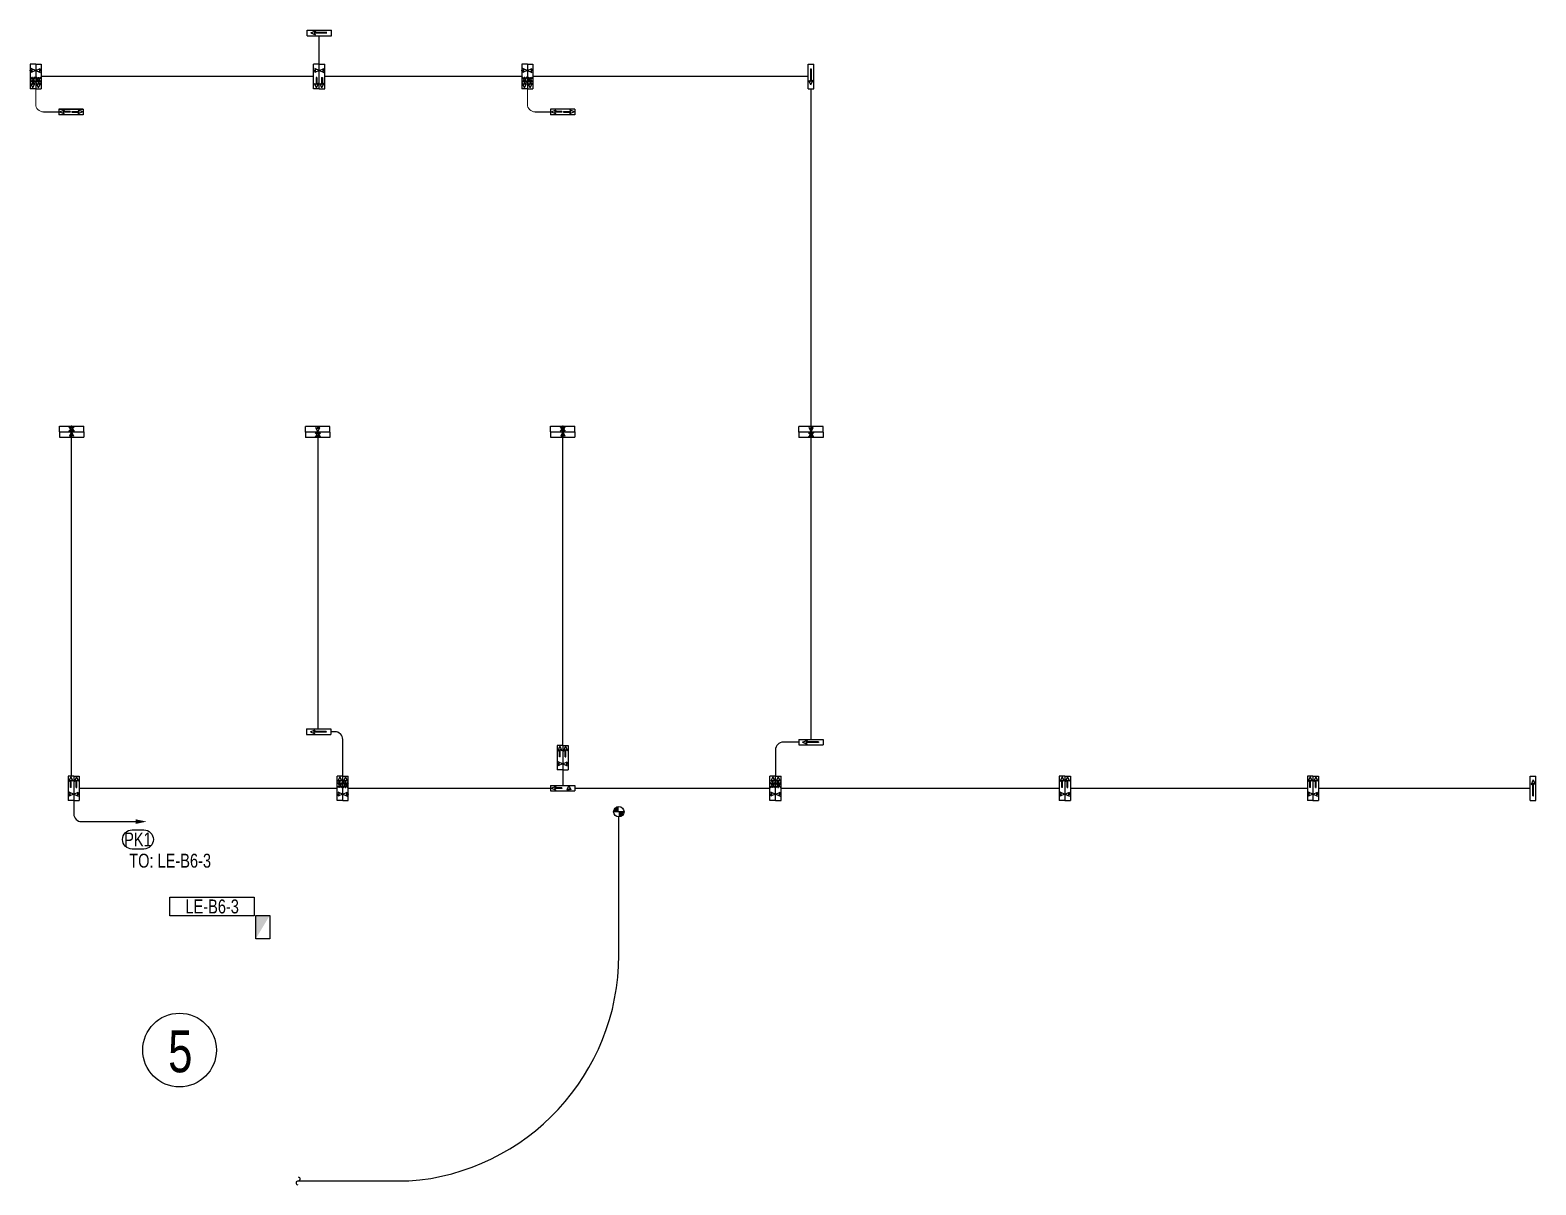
# Model space of a CAD drawing. Header units: millimetres. Extents: x 126793 to 351113, y 148576 to 223196.
# Drawn here: x 253773 to 351113, y 148576 to 223196 of the extents above; entities that cross this region are included whole.
import ezdxf
from ezdxf.enums import TextEntityAlignment as Align

# ---------------------------------------------------------------- set-up
doc = ezdxf.new("R2010")
doc.units = ezdxf.units.MM
doc.header["$LTSCALE"] = 100
doc.linetypes.add('CEN-1', pattern=[24, 20, -2, 0, -2])
for name, color, linetype in [('4', 4, 'Continuous'), ('E-SYM', 2, 'Continuous'), ('E-TEXT', 6, 'Continuous'), ('e-text-box', 7, 'Continuous'), ('e-wire', 4, 'Continuous'), ('e-wire1s', 4, 'CEN-1'), ('Parking-L', 4, 'Continuous'), ('parking-p', 7, 'Continuous')]:
    doc.layers.add(name, color=color, linetype=linetype)
doc.styles.add('돋움', font='')
doc.styles.get('돋움').set_extended_font_data('Dotum')

# ---------------------------------------------------------------- blocks, each defined once
blk = doc.blocks.new('100-33')
at = {"layer": 'E-SYM'}
blk.add_lwpolyline([(-250, -150), (250, -150), (250, 150), (-250, 150)], close=True, dxfattribs=at)
blk.add_solid([(-250, -150), (250, -150), (250, 150), (250, -150)], dxfattribs=at)
blk = doc.blocks.new('A$C7B5454F1')
at = {"layer": 'E-TEXT', "xscale": 3, "yscale": 3, "zscale": 3}
blk.add_blockref('100-33', (-750, 450), dxfattribs=at)
blk = doc.blocks.new('ar')
at = {"layer": '4', "color": 4}
blk.add_lwpolyline([(0, 0, 150, 0, 0), (360, 0, 0, 0, 0)], format="xyseb", dxfattribs=at)

msp = doc.modelspace()

# ---------------------------------------------------------------- hatches: boundary and pattern name
at = {"layer": 'parking-p', "linetype": 'Continuous'}
h = msp.add_hatch(color=2, dxfattribs=at)
h.paths.add_polyline_path([(292165, 172686), (291829, 172686), (291829, 172350, 0.414214)])
h.paths.add_polyline_path([(291829, 173022, 0.414214), (291493, 172686), (291829, 172686)])

# ---------------------------------------------------------------- linework, layer by layer
at = {"color": 1}
msp.add_circle((263434, 157287), 2382, dxfattribs=at)
at = {"layer": 'E-TEXT'}
msp.add_lwpolyline([(260365, 171514), (261123, 171514, -1), (261123, 170278), (260365, 170278, -1), (260365, 171514, -1)], format="xyb", dxfattribs=at)
at = {"layer": 'e-text-box'}
msp.add_lwpolyline([(262816, 167170), (268265, 167170), (268265, 165967), (262816, 165967)], close=True, dxfattribs=at)
at = {"layer": 'e-wire'}
for p, q in [((272102, 220200), (254493, 220200)), ((285557, 220200), (272822, 220200)), ((304066, 220200), (286277, 220200)), ((304246, 219412), (304246, 177365)), ((256594, 173422), (256594, 172550)), ((256954, 174209), (273624, 174209)), ((274344, 174209), (287417, 174209)), ((288992, 174209), (301598, 174209)), ((302318, 174209), (320301, 174209)), ((321021, 174209), (336341, 174209)), ((337061, 174209), (350753, 174209)), ((291829, 163418), (291829, 172350)), ((257094, 172050), (260587, 172050)), ((271088, 148828), (278255, 148828))]:
    msp.add_line(p, q, dxfattribs=at)
at = {"layer": 'e-wire', "lineweight": 0}
for p, q in [((254133, 219412), (254133, 218412)), ((285917, 219412), (285917, 218412))]:
    msp.add_line(p, q, dxfattribs=at)
at = {"layer": 'e-wire', "ltscale": 0.5}
for p, q in [((254633, 217912), (255633, 217912)), ((286417, 217912), (287417, 217912))]:
    msp.add_line(p, q, dxfattribs=at)
at = {"layer": 'e-wire'}
for points in [[(272462, 220987), (272462, 222836)], [(288204, 175397), (288204, 174389)]]:
    msp.add_lwpolyline(points, dxfattribs=at)
for points in [[(273984, 174997), (273984, 177360, 0.414214), (273484, 177860), (273208, 177860)], [(303458, 177185), (302458, 177185, 0.414214), (301958, 176685), (301958, 174997)]]:
    msp.add_lwpolyline(points, format="xyb", dxfattribs=at)
at = {"layer": 'e-wire', "lineweight": 0}
for centre in [(254633, 218412), (286417, 218412)]:
    msp.add_arc(centre, 500, 180, 270, dxfattribs=at)
at = {"layer": 'e-wire'}
for centre, radius, start, end in [((257094, 172550), 500, 180, 270), ((277201, 163418), 14628, 274.13107, 0.00002), ((271104, 148953), 126, 262.66382, 82.66382), ((271088, 148702), 126, 82.66382, 262.66382)]:
    msp.add_arc(centre, radius, start, end, dxfattribs=at)
at = {"layer": 'Parking-L'}
for p, q in [((256451, 174997), (256451, 197233)), ((272370, 196861), (272370, 178040)), ((288204, 176972), (288204, 197233))]:
    msp.add_line(p, q, dxfattribs=at)
at = {"layer": 'parking-p', "color": 2, "linetype": 'Continuous'}
for p, q in [((271674, 222836), (271674, 223196)), ((271674, 223196), (273249, 223196)), ((271931, 223016), (272212, 223145)), ((271931, 223016), (272212, 222887)), ((272212, 223145), (272134, 223038)), ((272959, 223038), (272134, 223038)), ((272212, 222887), (272134, 222993)), ((272959, 222993), (272134, 222993)), ((273249, 222836), (273249, 223196)), ((271674, 222836), (273249, 222836)), ((253773, 220987), (253773, 219412)), ((253773, 220987), (253773, 219412)), ((254133, 220987), (253773, 220987)), ((253773, 220987), (253773, 219412)), ((254133, 220987), (254133, 219412)), ((254133, 220987), (254493, 220987)), ((254133, 220987), (254133, 219412)), ((254133, 220987), (254133, 219412)), ((254133, 220987), (254133, 219412)), ((254493, 220987), (254493, 219412)), ((254493, 220987), (254493, 219412)), ((254493, 220987), (254493, 219412)), ((272102, 219412), (272102, 220987)), ((272102, 219412), (272102, 220987)), ((272102, 219412), (272102, 220987)), ((272462, 220987), (272102, 220987)), ((272462, 219412), (272462, 220987)), ((272462, 219412), (272462, 220987)), ((272462, 219412), (272462, 220987)), ((272462, 219412), (272462, 220987)), ((272462, 220987), (272822, 220987)), ((272822, 219412), (272822, 220987)), ((272822, 219412), (272822, 220987)), ((272822, 219412), (272822, 220987)), ((285557, 220987), (285557, 219412)), ((285557, 220987), (285557, 219412)), ((285917, 220987), (285557, 220987)), ((285557, 220987), (285557, 219412)), ((285917, 220987), (285917, 219412)), ((285917, 220987), (285917, 219412)), ((285917, 220987), (285917, 219412)), ((285917, 220987), (286277, 220987)), ((285917, 220987), (285917, 219412)), ((286277, 220987), (286277, 219412)), ((286277, 220987), (286277, 219412)), ((286277, 220987), (286277, 219412)), ((304066, 219412), (304066, 220987)), ((304066, 220987), (304426, 220987)), ((304426, 219412), (304426, 220987)), ((253783, 220571), (253783, 220616)), ((253783, 220616), (253918, 220616)), ((253783, 220571), (253918, 220571)), ((254122, 220593), (253840, 220722)), ((253840, 220722), (253918, 220616)), ((254122, 220593), (253840, 220465)), ((253840, 220465), (253918, 220571)), ((253976, 220144), (253931, 220144)), ((253931, 220144), (253931, 220048)), ((253976, 220144), (253976, 220048)), ((254145, 220593), (254427, 220722)), ((254145, 220593), (254427, 220465)), ((254291, 220144), (254336, 220144)), ((254291, 220144), (254291, 220048)), ((254336, 220144), (254336, 220048)), ((254427, 220722), (254348, 220616)), ((254484, 220616), (254348, 220616)), ((254427, 220465), (254348, 220571)), ((254484, 220571), (254348, 220571)), ((254484, 220571), (254484, 220616)), ((272112, 220571), (272112, 220616)), ((272112, 220616), (272247, 220616)), ((272112, 220571), (272247, 220571)), ((272450, 220593), (272169, 220722)), ((272169, 220722), (272247, 220616)), ((272450, 220593), (272169, 220465)), ((272169, 220465), (272247, 220571)), ((272304, 220144), (272259, 220144)), ((272259, 220144), (272259, 219672)), ((272304, 220144), (272304, 219672)), ((272474, 220593), (272755, 220722)), ((272474, 220593), (272755, 220465)), ((272619, 220144), (272664, 220144)), ((272619, 220144), (272619, 219672)), ((272664, 220144), (272664, 219672)), ((272755, 220722), (272677, 220616)), ((272812, 220616), (272677, 220616)), ((272755, 220465), (272677, 220571)), ((272812, 220571), (272677, 220571)), ((272812, 220571), (272812, 220616)), ((285566, 220571), (285566, 220616)), ((285566, 220616), (285701, 220616)), ((285566, 220571), (285701, 220571)), ((285905, 220593), (285623, 220722)), ((285623, 220722), (285701, 220616)), ((285905, 220593), (285623, 220465)), ((285623, 220465), (285701, 220571)), ((285759, 220144), (285714, 220144)), ((285714, 220144), (285714, 220048)), ((285759, 220144), (285759, 220048)), ((285928, 220593), (286210, 220722)), ((285928, 220593), (286210, 220465)), ((286074, 220144), (286119, 220144)), ((286074, 220144), (286074, 220048)), ((286119, 220144), (286119, 220048)), ((286210, 220722), (286132, 220616)), ((286267, 220616), (286132, 220616)), ((286210, 220465), (286132, 220571)), ((286267, 220571), (286132, 220571)), ((286267, 220571), (286267, 220616)), ((304223, 220696), (304268, 220696)), ((304223, 220696), (304223, 219872)), ((304268, 220696), (304268, 219872)), ((254133, 219412), (253773, 219412)), ((253953, 219468), (253825, 219750)), ((253825, 219750), (253931, 219672)), ((253931, 219939), (253931, 219672)), ((253953, 219468), (254082, 219750)), ((253976, 219939), (253976, 219672)), ((254082, 219750), (253976, 219672)), ((254133, 219412), (254493, 219412)), ((254313, 219468), (254185, 219750)), ((254185, 219750), (254291, 219672)), ((254291, 219939), (254291, 219672)), ((254313, 219468), (254442, 219750)), ((254336, 219939), (254336, 219672)), ((254442, 219750), (254336, 219672)), ((272462, 219412), (272102, 219412)), ((272282, 219468), (272153, 219750)), ((272153, 219750), (272259, 219672)), ((272282, 219468), (272411, 219750)), ((272411, 219750), (272304, 219672)), ((272462, 219412), (272822, 219412)), ((272642, 219468), (272513, 219750)), ((272513, 219750), (272619, 219672)), ((272642, 219468), (272771, 219750)), ((272771, 219750), (272664, 219672)), ((285917, 219412), (285557, 219412)), ((285737, 219468), (285608, 219750)), ((285608, 219750), (285714, 219672)), ((285714, 219939), (285714, 219672)), ((285737, 219468), (285865, 219750)), ((285759, 219939), (285759, 219672)), ((285865, 219750), (285759, 219672)), ((285917, 219412), (286277, 219412)), ((286097, 219468), (285968, 219750)), ((285968, 219750), (286074, 219672)), ((286074, 219939), (286074, 219672)), ((286097, 219468), (286225, 219750)), ((286119, 219939), (286119, 219672)), ((286225, 219750), (286119, 219672)), ((304066, 219412), (304426, 219412)), ((304246, 219668), (304117, 219950)), ((304117, 219950), (304223, 219872)), ((304246, 219668), (304374, 219950)), ((304374, 219950), (304268, 219872)), ((257208, 218092), (255633, 218092)), ((257208, 218092), (255633, 218092)), ((255633, 218092), (255633, 217732)), ((255633, 218092), (257208, 218092)), ((257208, 218092), (257208, 217732)), ((288992, 218092), (287417, 218092)), ((288992, 218092), (287417, 218092)), ((287417, 218092), (287417, 217732)), ((288992, 218092), (288992, 217732)), ((257208, 217732), (255633, 217732)), ((257208, 217732), (255633, 217732)), ((257208, 217732), (255633, 217732)), ((255690, 217912), (255971, 218041)), ((255690, 217912), (255971, 217783)), ((255971, 218041), (255893, 217935)), ((256365, 217935), (255893, 217935)), ((255971, 217783), (255893, 217890)), ((256365, 217890), (255893, 217890)), ((256365, 217935), (256365, 217890)), ((256477, 217935), (256477, 217890)), ((256477, 217935), (256949, 217935)), ((256477, 217890), (256949, 217890)), ((257152, 217912), (256871, 218041)), ((256871, 218041), (256949, 217935)), ((257152, 217912), (256871, 217783)), ((256871, 217783), (256949, 217890)), ((288992, 217732), (287417, 217732)), ((288992, 217732), (287417, 217732)), ((288992, 217732), (287417, 217732)), ((287473, 217912), (287754, 218041)), ((287473, 217912), (287754, 217783)), ((287754, 218041), (287676, 217935)), ((288148, 217935), (287676, 217935)), ((287754, 217783), (287676, 217890)), ((288148, 217890), (287676, 217890)), ((288148, 217935), (288148, 217890)), ((288260, 217935), (288260, 217890)), ((288260, 217935), (288732, 217935)), ((288260, 217890), (288732, 217890)), ((288935, 217912), (288654, 218041)), ((288654, 218041), (288732, 217935)), ((288935, 217912), (288654, 217783)), ((288654, 217783), (288732, 217890)), ((255664, 197605), (257239, 197605)), ((255664, 197605), (257239, 197605)), ((255664, 197245), (255664, 197605)), ((255664, 197605), (257239, 197605)), ((257239, 197245), (257239, 197605)), ((287417, 197605), (288992, 197605)), ((287417, 197605), (288992, 197605)), ((287417, 197245), (287417, 197605)), ((287417, 197605), (288992, 197605)), ((288992, 197245), (288992, 197605)), ((255664, 197245), (257239, 197245)), ((255664, 197245), (255664, 196885)), ((255664, 197245), (257239, 197245)), ((255664, 197245), (257239, 197245)), ((255664, 197245), (257239, 197245)), ((255664, 196885), (257239, 196885)), ((255664, 196885), (257239, 196885)), ((255664, 196885), (257239, 196885)), ((256451, 197256), (256322, 197538)), ((256322, 197538), (256429, 197460)), ((256451, 197233), (256322, 196951)), ((256322, 196951), (256429, 197030)), ((256474, 197595), (256429, 197595)), ((256429, 197595), (256429, 197460)), ((256429, 196895), (256429, 197030)), ((256474, 196895), (256429, 196895)), ((256451, 197256), (256580, 197538)), ((256451, 197233), (256580, 196951)), ((256474, 197595), (256474, 197460)), ((256580, 197538), (256474, 197460)), ((256580, 196951), (256474, 197030)), ((256474, 196895), (256474, 197030)), ((257239, 197245), (257239, 196885)), ((273158, 197581), (271583, 197581)), ((273158, 197581), (271583, 197581)), ((273158, 197581), (271583, 197581)), ((271583, 197221), (271583, 197581)), ((273158, 197221), (271583, 197221)), ((273158, 197221), (271583, 197221)), ((273158, 197221), (271583, 197221)), ((273158, 197221), (271583, 197221)), ((271583, 197221), (271583, 196861)), ((273158, 196861), (271583, 196861)), ((273158, 196861), (271583, 196861)), ((273158, 196861), (271583, 196861)), ((272370, 197233), (272242, 197515)), ((272242, 197515), (272348, 197436)), ((272370, 197209), (272242, 196928)), ((272242, 196928), (272348, 197006)), ((272348, 197571), (272393, 197571)), ((272348, 197571), (272348, 197436)), ((272348, 196871), (272348, 197006)), ((272348, 196871), (272393, 196871)), ((272370, 197233), (272499, 197515)), ((272370, 197209), (272499, 196928)), ((272393, 197571), (272393, 197436)), ((272499, 197515), (272393, 197436)), ((272499, 196928), (272393, 197006)), ((272393, 196871), (272393, 197006)), ((273158, 197221), (273158, 197581)), ((273158, 197221), (273158, 196861)), ((287417, 197245), (288992, 197245)), ((287417, 197245), (287417, 196885)), ((287417, 197245), (288992, 197245)), ((287417, 197245), (288992, 197245)), ((287417, 197245), (288992, 197245)), ((287417, 196885), (288992, 196885)), ((287417, 196885), (288992, 196885)), ((287417, 196885), (288992, 196885)), ((288204, 197256), (288075, 197538)), ((288075, 197538), (288182, 197460)), ((288204, 197233), (288075, 196951)), ((288075, 196951), (288182, 197030)), ((288227, 197595), (288182, 197595)), ((288182, 197595), (288182, 197460)), ((288182, 196895), (288182, 197030)), ((288227, 196895), (288182, 196895)), ((288204, 197256), (288333, 197538)), ((288204, 197233), (288333, 196951)), ((288227, 197595), (288227, 197460)), ((288333, 197538), (288227, 197460)), ((288333, 196951), (288227, 197030)), ((288227, 196895), (288227, 197030)), ((288992, 197245), (288992, 196885)), ((305047, 197581), (303472, 197581)), ((305047, 197581), (303472, 197581)), ((305047, 197581), (303472, 197581)), ((303472, 197221), (303472, 197581)), ((305047, 197221), (303472, 197221)), ((305047, 197221), (303472, 197221)), ((305047, 197221), (303472, 197221)), ((305047, 197221), (303472, 197221)), ((303472, 197221), (303472, 196861)), ((305047, 196861), (303472, 196861)), ((305047, 196861), (303472, 196861)), ((305047, 196861), (303472, 196861)), ((304259, 197233), (304130, 197515)), ((304130, 197515), (304237, 197436)), ((304259, 197209), (304130, 196928)), ((304130, 196928), (304237, 197006)), ((304237, 197571), (304282, 197571)), ((304237, 197571), (304237, 197436)), ((304237, 196871), (304237, 197006)), ((304237, 196871), (304282, 196871)), ((304259, 197233), (304388, 197515)), ((304259, 197209), (304388, 196928)), ((304282, 197571), (304282, 197436)), ((304388, 197515), (304282, 197436)), ((304388, 196928), (304282, 197006)), ((304282, 196871), (304282, 197006)), ((305047, 197221), (305047, 197581)), ((305047, 197221), (305047, 196861)), ((271633, 178040), (273208, 178040)), ((271633, 178040), (273208, 178040)), ((271633, 178040), (271633, 177680)), ((271633, 177680), (273208, 177680)), ((271890, 177860), (272171, 177988)), ((271890, 177860), (272171, 177731)), ((272171, 177988), (272093, 177882)), ((272918, 177882), (272093, 177882)), ((272171, 177731), (272093, 177837)), ((272918, 177837), (272093, 177837)), ((272918, 177882), (272918, 177837)), ((273208, 178040), (273208, 177680)), ((303458, 177365), (305033, 177365)), ((303458, 177365), (305033, 177365)), ((303458, 177365), (303458, 177005)), ((303714, 177185), (303996, 177314)), ((303714, 177185), (303996, 177056)), ((303996, 177314), (303918, 177208)), ((304742, 177208), (303918, 177208)), ((303996, 177056), (303918, 177163)), ((304742, 177163), (303918, 177163)), ((304742, 177208), (304742, 177163)), ((305033, 177365), (305033, 177005)), ((287844, 176972), (287844, 175397)), ((287844, 176972), (287844, 175397)), ((288204, 176972), (287844, 176972)), ((287844, 176972), (287844, 175397)), ((288024, 176915), (287895, 176634)), ((287895, 176634), (288002, 176712)), ((288002, 176240), (288002, 176712)), ((288047, 176240), (288002, 176240)), ((288024, 176915), (288153, 176634)), ((288153, 176634), (288047, 176712)), ((288047, 176240), (288047, 176712)), ((288204, 176972), (288204, 175397)), ((288204, 176972), (288204, 175397)), ((288204, 176972), (288204, 175397)), ((288204, 176972), (288564, 176972)), ((288204, 176972), (288204, 175397)), ((288384, 176915), (288255, 176634)), ((288255, 176634), (288362, 176712)), ((288362, 176240), (288362, 176712)), ((288362, 176240), (288407, 176240)), ((288384, 176915), (288513, 176634)), ((288513, 176634), (288407, 176712)), ((288407, 176240), (288407, 176712)), ((288564, 176972), (288564, 175397)), ((288564, 176972), (288564, 175397)), ((288564, 176972), (288564, 175397)), ((303458, 177005), (305033, 177005)), ((288204, 175397), (287844, 175397)), ((287854, 175813), (287854, 175768)), ((287854, 175813), (287989, 175813)), ((287854, 175768), (287989, 175768)), ((288192, 175790), (287911, 175919)), ((287911, 175919), (287989, 175813)), ((288192, 175790), (287911, 175662)), ((287911, 175662), (287989, 175768)), ((288204, 175397), (288564, 175397)), ((288216, 175790), (288497, 175919)), ((288216, 175790), (288497, 175662)), ((288497, 175919), (288419, 175813)), ((288554, 175813), (288419, 175813)), ((288497, 175662), (288419, 175768)), ((288554, 175768), (288419, 175768)), ((288554, 175813), (288554, 175768)), ((256234, 174997), (256234, 173422)), ((256234, 174997), (256234, 173422)), ((256594, 174997), (256234, 174997)), ((256234, 174997), (256234, 173422)), ((256414, 174940), (256285, 174659)), ((256285, 174659), (256391, 174737)), ((256391, 174265), (256391, 174737)), ((256436, 174265), (256391, 174265)), ((256414, 174940), (256542, 174659)), ((256542, 174659), (256436, 174737)), ((256436, 174265), (256436, 174737)), ((256594, 174997), (256594, 173422)), ((256594, 174997), (256594, 173422)), ((256594, 174997), (256594, 173422)), ((256594, 174997), (256954, 174997)), ((256594, 174997), (256594, 173422)), ((256774, 174940), (256645, 174659)), ((256645, 174659), (256751, 174737)), ((256751, 174265), (256751, 174737)), ((256751, 174265), (256796, 174265)), ((256774, 174940), (256902, 174659)), ((256902, 174659), (256796, 174737)), ((256796, 174265), (256796, 174737)), ((256954, 174997), (256954, 173422)), ((256954, 174997), (256954, 173422)), ((256954, 174997), (256954, 173422)), ((273624, 173422), (273624, 174997)), ((273624, 173422), (273624, 174997)), ((273624, 173422), (273624, 174997)), ((273984, 174997), (273624, 174997)), ((273804, 174940), (273675, 174659)), ((273675, 174659), (273781, 174737)), ((273781, 174469), (273781, 174737)), ((273781, 174265), (273781, 174361)), ((273826, 174265), (273781, 174265)), ((273804, 174940), (273932, 174659)), ((273932, 174659), (273826, 174737)), ((273826, 174469), (273826, 174737)), ((273826, 174265), (273826, 174361)), ((273984, 173422), (273984, 174997)), ((273984, 173422), (273984, 174997)), ((273984, 174997), (274344, 174997)), ((273984, 173422), (273984, 174997)), ((273984, 173422), (273984, 174997)), ((274164, 174940), (274035, 174659)), ((274035, 174659), (274141, 174737)), ((274141, 174469), (274141, 174737)), ((274141, 174265), (274141, 174361)), ((274141, 174265), (274186, 174265)), ((274164, 174940), (274292, 174659)), ((274292, 174659), (274186, 174737)), ((274186, 174469), (274186, 174737)), ((274186, 174265), (274186, 174361)), ((274344, 173422), (274344, 174997)), ((274344, 173422), (274344, 174997)), ((274344, 173422), (274344, 174997)), ((287417, 174389), (288992, 174389)), ((287417, 174389), (287417, 174029)), ((287417, 174389), (288992, 174389)), ((287473, 174209), (287754, 174338)), ((287754, 174338), (287676, 174232)), ((288598, 174377), (288469, 174096)), ((288598, 174377), (288726, 174096)), ((288992, 174389), (288992, 174029)), ((301598, 173422), (301598, 174997)), ((301598, 173422), (301598, 174997)), ((301598, 173422), (301598, 174997)), ((301958, 174997), (301598, 174997)), ((301778, 174940), (301649, 174659)), ((301649, 174659), (301756, 174737)), ((301756, 174469), (301756, 174737)), ((301756, 174265), (301756, 174361)), ((301801, 174265), (301756, 174265)), ((301778, 174940), (301907, 174659)), ((301907, 174659), (301801, 174737)), ((301801, 174469), (301801, 174737)), ((301801, 174265), (301801, 174361)), ((301958, 173422), (301958, 174997)), ((301958, 173422), (301958, 174997)), ((301958, 174997), (302318, 174997)), ((301958, 173422), (301958, 174997)), ((301958, 173422), (301958, 174997)), ((302138, 174940), (302009, 174659)), ((302009, 174659), (302116, 174737)), ((302116, 174469), (302116, 174737)), ((302116, 174265), (302116, 174361)), ((302116, 174265), (302161, 174265)), ((302138, 174940), (302267, 174659)), ((302267, 174659), (302161, 174737)), ((302161, 174469), (302161, 174737)), ((302161, 174265), (302161, 174361)), ((302318, 173422), (302318, 174997)), ((302318, 173422), (302318, 174997)), ((302318, 173422), (302318, 174997)), ((320301, 174997), (320301, 173422)), ((320301, 174997), (320301, 173422)), ((320661, 174997), (320301, 174997)), ((320301, 174997), (320301, 173422)), ((320481, 174940), (320352, 174659)), ((320352, 174659), (320459, 174737)), ((320459, 174265), (320459, 174737)), ((320504, 174265), (320459, 174265)), ((320481, 174940), (320610, 174659)), ((320610, 174659), (320504, 174737)), ((320504, 174265), (320504, 174737)), ((320661, 174997), (320661, 173422)), ((320661, 174997), (320661, 173422)), ((320661, 174997), (320661, 173422)), ((320661, 174997), (321021, 174997)), ((320661, 174997), (320661, 173422)), ((320841, 174940), (320712, 174659)), ((320712, 174659), (320819, 174737)), ((320819, 174265), (320819, 174737)), ((320819, 174265), (320864, 174265)), ((320841, 174940), (320970, 174659)), ((320970, 174659), (320864, 174737)), ((320864, 174265), (320864, 174737)), ((321021, 174997), (321021, 173422)), ((321021, 174997), (321021, 173422)), ((321021, 174997), (321021, 173422)), ((336341, 174997), (336341, 173422)), ((336341, 174997), (336341, 173422)), ((336701, 174997), (336341, 174997)), ((336341, 174997), (336341, 173422)), ((336521, 174940), (336392, 174659)), ((336392, 174659), (336498, 174737)), ((336498, 174265), (336498, 174737)), ((336543, 174265), (336498, 174265)), ((336521, 174940), (336650, 174659)), ((336650, 174659), (336543, 174737)), ((336543, 174265), (336543, 174737)), ((336701, 174997), (336701, 173422)), ((336701, 174997), (336701, 173422)), ((336701, 174997), (336701, 173422)), ((336701, 174997), (337061, 174997)), ((336701, 174997), (336701, 173422)), ((336701, 174997), (337061, 174997)), ((336881, 174940), (336752, 174659)), ((336752, 174659), (336858, 174737)), ((336858, 174265), (336858, 174737)), ((336858, 174265), (336903, 174265)), ((336881, 174940), (337010, 174659)), ((337010, 174659), (336903, 174737)), ((336903, 174265), (336903, 174737)), ((337061, 174997), (337061, 173422)), ((337061, 174997), (337061, 173422)), ((337061, 174997), (337061, 173422)), ((350753, 173422), (350753, 174997)), ((350753, 173422), (350753, 174997)), ((350753, 174997), (351113, 174997)), ((350933, 174740), (350805, 174459)), ((350805, 174459), (350911, 174537)), ((350911, 173712), (350911, 174537)), ((350933, 174740), (351062, 174459)), ((351062, 174459), (350956, 174537)), ((350956, 173712), (350956, 174537)), ((351113, 173422), (351113, 174997)), ((256594, 173422), (256234, 173422)), ((256244, 173838), (256244, 173793)), ((256244, 173838), (256379, 173838)), ((256244, 173793), (256379, 173793)), ((256582, 173815), (256300, 173944)), ((256300, 173944), (256379, 173838)), ((256582, 173815), (256300, 173687)), ((256300, 173687), (256379, 173793)), ((256594, 173422), (256954, 173422)), ((256606, 173815), (256887, 173944)), ((256606, 173815), (256887, 173687)), ((256887, 173944), (256809, 173838)), ((256944, 173838), (256809, 173838)), ((256887, 173687), (256809, 173793)), ((256944, 173793), (256809, 173793)), ((256944, 173838), (256944, 173793)), ((273984, 173422), (273624, 173422)), ((273633, 173838), (273633, 173793)), ((273633, 173838), (273768, 173838)), ((273633, 173793), (273768, 173793)), ((273972, 173815), (273690, 173944)), ((273690, 173944), (273768, 173838)), ((273972, 173815), (273690, 173687)), ((273690, 173687), (273768, 173793)), ((273984, 173422), (274344, 173422)), ((273995, 173815), (274277, 173944)), ((273995, 173815), (274277, 173687)), ((274277, 173944), (274199, 173838)), ((274334, 173838), (274199, 173838)), ((274277, 173687), (274199, 173793)), ((274334, 173793), (274199, 173793)), ((274334, 173838), (274334, 173793)), ((287417, 174029), (288992, 174029)), ((287417, 174029), (288992, 174029)), ((287417, 174029), (288992, 174029)), ((287473, 174209), (287754, 174080)), ((288148, 174232), (287676, 174232)), ((287754, 174080), (287676, 174187)), ((288148, 174187), (287676, 174187)), ((288148, 174232), (288148, 174187)), ((288469, 174096), (288575, 174174)), ((288575, 174039), (288575, 174174)), ((288575, 174039), (288620, 174039)), ((288726, 174096), (288620, 174174)), ((288620, 174039), (288620, 174174)), ((301958, 173422), (301598, 173422)), ((301608, 173838), (301608, 173793)), ((301608, 173838), (301743, 173838)), ((301608, 173793), (301743, 173793)), ((301946, 173815), (301665, 173944)), ((301665, 173944), (301743, 173838)), ((301946, 173815), (301665, 173687)), ((301665, 173687), (301743, 173793)), ((301958, 173422), (302318, 173422)), ((301970, 173815), (302251, 173944)), ((301970, 173815), (302251, 173687)), ((302251, 173944), (302173, 173838)), ((302308, 173838), (302173, 173838)), ((302251, 173687), (302173, 173793)), ((302308, 173793), (302173, 173793)), ((302308, 173838), (302308, 173793)), ((320661, 173422), (320301, 173422)), ((320311, 173838), (320311, 173793)), ((320311, 173838), (320446, 173838)), ((320311, 173793), (320446, 173793)), ((320649, 173815), (320368, 173944)), ((320368, 173944), (320446, 173838)), ((320649, 173815), (320368, 173687)), ((320368, 173687), (320446, 173793)), ((320661, 173422), (321021, 173422)), ((320673, 173815), (320955, 173944)), ((320673, 173815), (320955, 173687)), ((320955, 173944), (320876, 173838)), ((321011, 173838), (320876, 173838)), ((320955, 173687), (320876, 173793)), ((321011, 173793), (320876, 173793)), ((321011, 173838), (321011, 173793)), ((336701, 173422), (336341, 173422)), ((336351, 173838), (336351, 173793)), ((336351, 173838), (336486, 173838)), ((336351, 173793), (336486, 173793)), ((336689, 173815), (336408, 173944)), ((336408, 173944), (336486, 173838)), ((336689, 173815), (336408, 173687)), ((336408, 173687), (336486, 173793)), ((336701, 173422), (337061, 173422)), ((336713, 173815), (336994, 173944)), ((336713, 173815), (336994, 173687)), ((336994, 173944), (336916, 173838)), ((337051, 173838), (336916, 173838)), ((336994, 173687), (336916, 173793)), ((337051, 173793), (336916, 173793)), ((337051, 173838), (337051, 173793)), ((350753, 173422), (351113, 173422)), ((350911, 173712), (350956, 173712)), ((292165, 172686), (291493, 172686))]:
    msp.add_line(p, q, dxfattribs=at)
for points in [[(253819, 220160), (253788, 220128)], [(253788, 220128), (253922, 219994)], [(253788, 219860), (253922, 219994)], [(253819, 220160), (253953, 220026)], [(253953, 220026), (254088, 220160)], [(253985, 219994), (254119, 220128)], [(253985, 219994), (254119, 219860)], [(254119, 220128), (254088, 220160)], [(254148, 220128), (254179, 220160)], [(254282, 219994), (254148, 220128)], [(254282, 219994), (254148, 219860)], [(254313, 220026), (254179, 220160)], [(254448, 220160), (254313, 220026)], [(254479, 220128), (254345, 219994)], [(254479, 219860), (254345, 219994)], [(254448, 220160), (254479, 220128)], [(285602, 220160), (285571, 220128)], [(285571, 220128), (285705, 219994)], [(285571, 219860), (285705, 219994)], [(285602, 220160), (285737, 220026)], [(285737, 220026), (285871, 220160)], [(285768, 219994), (285902, 220128)], [(285768, 219994), (285902, 219860)], [(285902, 220128), (285871, 220160)], [(285931, 220128), (285962, 220160)], [(286065, 219994), (285931, 220128)], [(286065, 219994), (285931, 219860)], [(286097, 220026), (285962, 220160)], [(286231, 220160), (286097, 220026)], [(286262, 220128), (286128, 219994)], [(286262, 219860), (286128, 219994)], [(286231, 220160), (286262, 220128)], [(253788, 219860), (253819, 219828)], [(253819, 219828), (253953, 219962)], [(253953, 219962), (254088, 219828)], [(254088, 219828), (254119, 219860)], [(254179, 219828), (254148, 219860)], [(254313, 219962), (254179, 219828)], [(254448, 219828), (254313, 219962)], [(254479, 219860), (254448, 219828)], [(285571, 219860), (285602, 219828)], [(285602, 219828), (285737, 219962)], [(285737, 219962), (285871, 219828)], [(285871, 219828), (285902, 219860)], [(285962, 219828), (285931, 219860)], [(286097, 219962), (285962, 219828)], [(286231, 219828), (286097, 219962)], [(286262, 219860), (286231, 219828)], [(256286, 197559), (256317, 197591)], [(256286, 197559), (256420, 197425)], [(256420, 197425), (256286, 197291)], [(256317, 197259), (256286, 197291)], [(256317, 197591), (256452, 197457)], [(256452, 197393), (256317, 197259)], [(256586, 197591), (256452, 197457)], [(256452, 197393), (256586, 197259)], [(256617, 197559), (256483, 197425)], [(256483, 197425), (256617, 197291)], [(256586, 197591), (256617, 197559)], [(256617, 197291), (256586, 197259)], [(272204, 197175), (272236, 197207)], [(272338, 197041), (272204, 197175)], [(272204, 196907), (272338, 197041)], [(272236, 196875), (272204, 196907)], [(272370, 197073), (272236, 197207)], [(272236, 196875), (272370, 197009)], [(272370, 197073), (272504, 197207)], [(272504, 196875), (272370, 197009)], [(272402, 197041), (272536, 197175)], [(272536, 196907), (272402, 197041)], [(272504, 197207), (272536, 197175)], [(272536, 196907), (272504, 196875)], [(288039, 197559), (288070, 197591)], [(288039, 197559), (288173, 197425)], [(288173, 197425), (288039, 197291)], [(288070, 197259), (288039, 197291)], [(288070, 197591), (288204, 197457)], [(288204, 197393), (288070, 197259)], [(288339, 197591), (288204, 197457)], [(288204, 197393), (288339, 197259)], [(288370, 197559), (288236, 197425)], [(288236, 197425), (288370, 197291)], [(288339, 197591), (288370, 197559)], [(288370, 197291), (288339, 197259)], [(304093, 197175), (304125, 197207)], [(304227, 197041), (304093, 197175)], [(304093, 196907), (304227, 197041)], [(304125, 196875), (304093, 196907)], [(304259, 197073), (304125, 197207)], [(304125, 196875), (304259, 197009)], [(304259, 197073), (304393, 197207)], [(304393, 196875), (304259, 197009)], [(304290, 197041), (304425, 197175)], [(304425, 196907), (304290, 197041)], [(304393, 197207), (304425, 197175)], [(304425, 196907), (304393, 196875)], [(273638, 174549), (273669, 174581)], [(273638, 174549), (273772, 174415)], [(273638, 174281), (273772, 174415)], [(273669, 174249), (273638, 174281)], [(273669, 174581), (273804, 174447)], [(273669, 174249), (273804, 174383)], [(273804, 174447), (273938, 174581)], [(273804, 174383), (273938, 174249)], [(273835, 174415), (273969, 174549)], [(273835, 174415), (273969, 174281)], [(273938, 174581), (273969, 174549)], [(273969, 174281), (273938, 174249)], [(274029, 174581), (273998, 174549)], [(274132, 174415), (273998, 174549)], [(274132, 174415), (273998, 174281)], [(273998, 174281), (274029, 174249)], [(274164, 174447), (274029, 174581)], [(274164, 174383), (274029, 174249)], [(274298, 174581), (274164, 174447)], [(274298, 174249), (274164, 174383)], [(274329, 174549), (274195, 174415)], [(274329, 174281), (274195, 174415)], [(274329, 174549), (274298, 174581)], [(274298, 174249), (274329, 174281)], [(301612, 174549), (301644, 174581)], [(301612, 174549), (301746, 174415)], [(301612, 174281), (301746, 174415)], [(301644, 174249), (301612, 174281)], [(301644, 174581), (301778, 174447)], [(301644, 174249), (301778, 174383)], [(301778, 174447), (301912, 174581)], [(301778, 174383), (301912, 174249)], [(301810, 174415), (301944, 174549)], [(301810, 174415), (301944, 174281)], [(301912, 174581), (301944, 174549)], [(301944, 174281), (301912, 174249)], [(302004, 174581), (301972, 174549)], [(302106, 174415), (301972, 174549)], [(302106, 174415), (301972, 174281)], [(301972, 174281), (302004, 174249)], [(302138, 174447), (302004, 174581)], [(302138, 174383), (302004, 174249)], [(302272, 174581), (302138, 174447)], [(302272, 174249), (302138, 174383)], [(302304, 174549), (302170, 174415)], [(302304, 174281), (302170, 174415)], [(302304, 174549), (302272, 174581)], [(302272, 174249), (302304, 174281)]]:
    msp.add_lwpolyline(points, dxfattribs=at)
msp.add_circle((291829, 172686), 336, dxfattribs=at)

# ---------------------------------------------------------------- block references
at = {"layer": 'E-SYM', "xscale": -1, "rotation": 270}
msp.add_blockref('A$C7B5454F1', (268360, 165975), dxfattribs=at)
at = {"layer": 'e-wire1s', "xscale": 2, "yscale": 2, "zscale": 2}
msp.add_blockref('ar', (260587, 172050), dxfattribs=at)

# ---------------------------------------------------------------- texts
at = {"layer": 'E-TEXT', "style": '돋움', "width": 0.8}
for s, p in [('PK1', (260744, 170896)), ('TO: LE-B6-3', (262825, 169526)), ('LE-B6-3', (265541, 166568))]:
    msp.add_text(s, height=900, dxfattribs=at).set_placement(p, align=Align.MIDDLE_CENTER)
at = {"layer": 'E-TEXT', "color": 1, "style": '돋움', "width": 0.8}
msp.add_text('5', height=2700, dxfattribs=at).set_placement((263482, 157202, 4600), align=Align.MIDDLE_CENTER)

doc.saveas('drawing.dxf')
